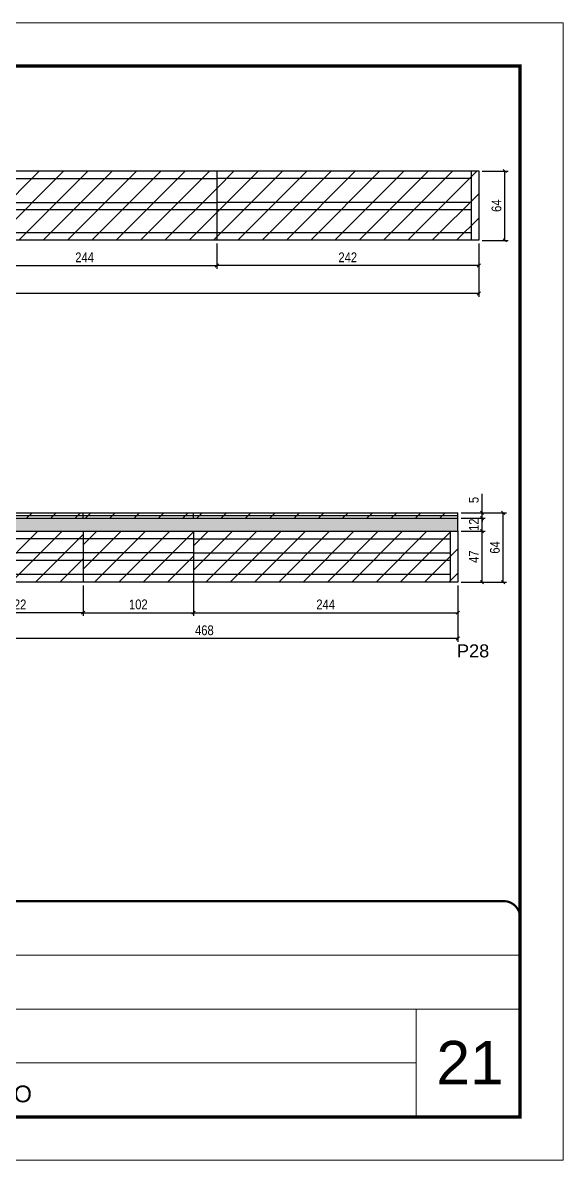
# Model space of a CAD drawing. Extents: x -10448 to -1189, y -11772 to 17235.
# Drawn here: x -9462 to -8963, y 10051 to 11101 of the extents above; entities that cross this region are included whole.
import ezdxf

# ---------------------------------------------------------------- set-up
doc = ezdxf.new("R2010")
doc.units = 0
doc.linetypes.add('CONTINUO', pattern=[0])
doc.linetypes.add('DASHED', pattern=[0.75, 0.5, -0.25])
for name, color, linetype in [('5', 5, 'Continuous'), ('COTA', 241, 'Continuous'), ('Painéis', 200, 'Continuous'), ('Reaproveitamento', 251, 'Continuous'), ('SARR_2.2x7', 40, 'Continuous'), ('SARR_EDITAR', 141, 'Continuous')]:
    doc.layers.add(name, color=color, linetype=linetype)
for name, color, linetype, lineweight in [('CARIMBO', 255, 'Continuous', 9), ('Folhas', 255, 'Continuous', 9), ('SARRAFO DE PRESSAO', 251, 'DASHED', 9)]:
    doc.layers.add(name, color=color, linetype=linetype, lineweight=lineweight)
doc.styles.add('ARIAL', font='arial.ttf')
doc.styles.add('COTA TECNICA-50', font='techl___.ttf', dxfattribs={"height": 9})
doc.styles.get("Standard").update_dxf_attribs({"font": 'arial.ttf'})
doc.dimstyles.new('COTA PAINEL-50', dxfattribs={"dimtxt": 9, "dimasz": 3, "dimexe": 3, "dimexo": 3, "dimgap": 3, "dimtad": 1, "dimdec": 1, "dimzin": 12, "dimdsep": 46, "dimtxsty": 'COTA TECNICA-50', "dimblk1": 'OBLIQUE', "dimblk2": 'OBLIQUE', "dimsah": 1, "dimcen": 0.9, "dimclrd": 4, "dimclre": 4, "dimclrt": 240, "dimadec": 1, "dimazin": 3, "dimtfac": 1, "dimtdec": 1, "dimtmove": 0, "dimatfit": 3, "dimfxl": 1, "dimtolj": 1, "dimtzin": 12, "dimarcsym": 0})
pattern_1 = [(45, (-141054.283, -11504.527), (-11.2253202, 11.2253202), [])]
pattern_2 = [(45, (-141054.283, -11555.236), (-11.2253202, 11.2253202), [])]

# ---------------------------------------------------------------- blocks, each defined once
blk = doc.blocks.new('9999999999')
at = {"color": 30, "linetype": 'CONTINUO'}
for p, q in [((98564.6, 34379.6), (99584, 34379.6)), ((98564.6, 34329.8), (99488, 34329.8)), ((99584, 34329.8), (99488, 34329.8)), ((99488, 34329.8), (99488, 34230.2)), ((98564.6, 34280), (99488, 34280))]:
    blk.add_line(p, q, dxfattribs=at)
at = {"color": 30, "linetype": 'CONTINUO', "const_width": 2}
blk.add_lwpolyline([(99584, 34230.2), (99584, 34414.4, 0.414214), (99569, 34429.4), (98229, 34429.4, 0.414214), (98214, 34414.4), (98214, 34245.2, 0.414214), (98229, 34230.2), (99584, 34230.2)], format="xyb", dxfattribs=at)
at = {"layer": 'Folhas'}
blk.add_lwpolyline([(98139, 34190.2), (99624, 34190.2), (99624, 35240.2), (98139, 35240.2)], close=True, dxfattribs=at)
at = {"layer": 'Folhas', "color": 30, "const_width": 3}
blk.add_lwpolyline([(98214, 34230.2), (99584, 34230.2), (99584, 35200.2), (98214, 35200.2)], close=True, dxfattribs=at)
at = {"color": 7, "linetype": 'Continuous', "ltscale": 5, "style": 'ARIAL'}
blk.add_text('LATERAL DE VIGA - ADITIVO', height=15.483, dxfattribs=at).set_placement((98837.7, 34243.7))
blk = doc.blocks.new('_Oblique')
at = {"color": 0, "linetype": 'ByBlock', "lineweight": -2}
blk.add_line((-0.5, -0.5), (0.5, 0.5), dxfattribs=at)
blk = doc.blocks.new('*D516')
at = {"layer": 'COTA', "color": 4, "linetype": 'ByBlock', "lineweight": -2, "transparency": 16777216}
for p, q in [((-9528.7, 10582), (-9528.7, 10553.8)), ((-9406.7, 10582), (-9406.7, 10553.8)), ((-9406.7, 10556.8), (-9528.7, 10556.8))]:
    blk.add_line(p, q, dxfattribs=at)
at = {"layer": 'Defpoints', "color": 0, "linetype": 'ByBlock', "transparency": 16777216}
for p in [(-9528.7, 10585), (-9406.7, 10585), (-9528.7, 10556.8)]:
    blk.add_point(p, dxfattribs=at)
at = {"layer": 'COTA', "color": 4, "linetype": 'ByBlock', "lineweight": -2, "transparency": 16777216, "xscale": 3, "yscale": 3, "zscale": 3, "rotation": 180}
blk.add_blockref('_Oblique', (-9528.7, 10556.8), dxfattribs=at)
at = {"layer": 'COTA', "color": 4, "linetype": 'ByBlock', "lineweight": -2, "transparency": 16777216, "xscale": 3, "yscale": 3, "zscale": 3}
blk.add_blockref('_Oblique', (-9406.7, 10556.8), dxfattribs=at)
at = {"layer": 'COTA', "color": 240, "linetype": 'ByBlock', "transparency": 16777216, "insert": (-9467.7, 10564.4), "char_height": 9, "attachment_point": 5, "style": 'COTA TECNICA-50'}
blk.add_mtext('\\A1;122', dxfattribs=at)
blk = doc.blocks.new('*D517')
at = {"layer": 'COTA', "color": 4, "linetype": 'ByBlock', "lineweight": -2, "transparency": 16777216}
for p, q in [((-9304.7, 10582), (-9304.7, 10553.8)), ((-9060.7, 10582), (-9060.7, 10553.8)), ((-9304.7, 10556.8), (-9060.7, 10556.8))]:
    blk.add_line(p, q, dxfattribs=at)
at = {"layer": 'Defpoints', "color": 0, "linetype": 'ByBlock', "transparency": 16777216}
for p in [(-9304.7, 10585), (-9060.7, 10585), (-9060.7, 10556.8)]:
    blk.add_point(p, dxfattribs=at)
at = {"layer": 'COTA', "color": 4, "linetype": 'ByBlock', "lineweight": -2, "transparency": 16777216, "xscale": 3, "yscale": 3, "zscale": 3, "rotation": 180}
blk.add_blockref('_Oblique', (-9304.7, 10556.8), dxfattribs=at)
at = {"layer": 'COTA', "color": 4, "linetype": 'ByBlock', "lineweight": -2, "transparency": 16777216, "xscale": 3, "yscale": 3, "zscale": 3}
blk.add_blockref('_Oblique', (-9060.7, 10556.8), dxfattribs=at)
at = {"layer": 'COTA', "color": 240, "linetype": 'ByBlock', "transparency": 16777216, "insert": (-9182.7, 10564.4), "char_height": 9, "attachment_point": 5, "style": 'COTA TECNICA-50'}
blk.add_mtext('\\A1;244', dxfattribs=at)
blk = doc.blocks.new('*D536')
at = {"layer": 'COTA', "color": 4, "linetype": 'ByBlock', "lineweight": -2, "transparency": 16777216}
for p, q in [((-9528.7, 10582), (-9528.7, 10529.9)), ((-9060.7, 10582), (-9060.7, 10529.9)), ((-9060.7, 10532.9), (-9528.7, 10532.9))]:
    blk.add_line(p, q, dxfattribs=at)
at = {"layer": 'Defpoints', "color": 0, "linetype": 'ByBlock', "transparency": 16777216}
for p in [(-9528.7, 10585), (-9060.7, 10585), (-9528.7, 10532.9)]:
    blk.add_point(p, dxfattribs=at)
at = {"layer": 'COTA', "color": 4, "linetype": 'ByBlock', "lineweight": -2, "transparency": 16777216, "xscale": 3, "yscale": 3, "zscale": 3, "rotation": 180}
blk.add_blockref('_Oblique', (-9528.7, 10532.9), dxfattribs=at)
at = {"layer": 'COTA', "color": 4, "linetype": 'ByBlock', "lineweight": -2, "transparency": 16777216, "xscale": 3, "yscale": 3, "zscale": 3}
blk.add_blockref('_Oblique', (-9060.7, 10532.9), dxfattribs=at)
at = {"layer": 'COTA', "color": 240, "linetype": 'ByBlock', "transparency": 16777216, "insert": (-9294.7, 10540.5), "char_height": 9, "attachment_point": 5, "style": 'COTA TECNICA-50'}
blk.add_mtext('\\A1;468', dxfattribs=at)
blk = doc.blocks.new('*D521')
at = {"layer": 'COTA', "color": 4, "linetype": 'ByBlock', "lineweight": -2, "transparency": 16777216}
for p, q in [((-9283.3, 10897.5), (-9283.3, 10874.3)), ((-9041.3, 10897.5), (-9041.3, 10874.3)), ((-9041.3, 10877.3), (-9283.3, 10877.3))]:
    blk.add_line(p, q, dxfattribs=at)
at = {"layer": 'Defpoints', "color": 0, "linetype": 'ByBlock', "transparency": 16777216}
for p in [(-9283.3, 10900.5), (-9041.3, 10900.5), (-9283.3, 10877.3)]:
    blk.add_point(p, dxfattribs=at)
at = {"layer": 'COTA', "color": 4, "linetype": 'ByBlock', "lineweight": -2, "transparency": 16777216, "xscale": 3, "yscale": 3, "zscale": 3, "rotation": 180}
blk.add_blockref('_Oblique', (-9283.3, 10877.3), dxfattribs=at)
at = {"layer": 'COTA', "color": 4, "linetype": 'ByBlock', "lineweight": -2, "transparency": 16777216, "xscale": 3, "yscale": 3, "zscale": 3}
blk.add_blockref('_Oblique', (-9041.3, 10877.3), dxfattribs=at)
at = {"layer": 'COTA', "color": 240, "linetype": 'ByBlock', "transparency": 16777216, "insert": (-9162.3, 10884.8), "char_height": 9, "attachment_point": 5, "style": 'COTA TECNICA-50'}
blk.add_mtext('\\A1;242', dxfattribs=at)
blk = doc.blocks.new('*D511')
at = {"layer": 'COTA', "color": 4, "linetype": 'ByBlock', "lineweight": -2, "transparency": 16777216}
for p, q in [((-9527.3, 10897.5), (-9527.3, 10874.3)), ((-9283.3, 10897.5), (-9283.3, 10874.3)), ((-9527.3, 10877.3), (-9283.3, 10877.3))]:
    blk.add_line(p, q, dxfattribs=at)
at = {"layer": 'Defpoints', "color": 0, "linetype": 'ByBlock', "transparency": 16777216}
for p in [(-9527.3, 10900.5), (-9283.3, 10900.5), (-9283.3, 10877.3)]:
    blk.add_point(p, dxfattribs=at)
at = {"layer": 'COTA', "color": 4, "linetype": 'ByBlock', "lineweight": -2, "transparency": 16777216, "xscale": 3, "yscale": 3, "zscale": 3, "rotation": 180}
blk.add_blockref('_Oblique', (-9527.3, 10877.3), dxfattribs=at)
at = {"layer": 'COTA', "color": 4, "linetype": 'ByBlock', "lineweight": -2, "transparency": 16777216, "xscale": 3, "yscale": 3, "zscale": 3}
blk.add_blockref('_Oblique', (-9283.3, 10877.3), dxfattribs=at)
at = {"layer": 'COTA', "color": 240, "linetype": 'ByBlock', "transparency": 16777216, "insert": (-9405.3, 10884.8), "char_height": 9, "attachment_point": 5, "style": 'COTA TECNICA-50'}
blk.add_mtext('\\A1;244', dxfattribs=at)
blk = doc.blocks.new('*D532')
at = {"layer": 'COTA', "color": 4, "linetype": 'ByBlock', "lineweight": -2, "transparency": 16777216}
for p, q in [((-10015.3, 10897.5), (-10015.3, 10848.4)), ((-9041.3, 10897.5), (-9041.3, 10848.4)), ((-9041.3, 10851.4), (-10015.3, 10851.4))]:
    blk.add_line(p, q, dxfattribs=at)
at = {"layer": 'Defpoints', "color": 0, "linetype": 'ByBlock', "transparency": 16777216}
for p in [(-10015.3, 10900.5), (-9041.3, 10900.5), (-10015.3, 10851.4)]:
    blk.add_point(p, dxfattribs=at)
at = {"layer": 'COTA', "color": 4, "linetype": 'ByBlock', "lineweight": -2, "transparency": 16777216, "xscale": 3, "yscale": 3, "zscale": 3, "rotation": 180}
blk.add_blockref('_Oblique', (-10015.3, 10851.4), dxfattribs=at)
at = {"layer": 'COTA', "color": 4, "linetype": 'ByBlock', "lineweight": -2, "transparency": 16777216, "xscale": 3, "yscale": 3, "zscale": 3}
blk.add_blockref('_Oblique', (-9041.3, 10851.4), dxfattribs=at)
at = {"layer": 'COTA', "color": 240, "linetype": 'ByBlock', "transparency": 16777216, "insert": (-9528.3, 10859), "char_height": 9, "attachment_point": 5, "style": 'COTA TECNICA-50'}
blk.add_mtext('\\A1;974', dxfattribs=at)
blk = doc.blocks.new('*D533')
at = {"layer": 'COTA', "color": 4, "linetype": 'ByBlock', "lineweight": -2, "transparency": 16777216}
for p, q in [((-9038.3, 10964.5), (-9014.3, 10964.5)), ((-9017.3, 10900.5), (-9017.3, 10964.5)), ((-9038.3, 10900.5), (-9014.3, 10900.5))]:
    blk.add_line(p, q, dxfattribs=at)
at = {"layer": 'Defpoints', "color": 0, "linetype": 'ByBlock', "transparency": 16777216}
for p in [(-9041.3, 10964.5), (-9017.3, 10964.5), (-9041.3, 10900.5)]:
    blk.add_point(p, dxfattribs=at)
at = {"layer": 'COTA', "color": 4, "linetype": 'ByBlock', "lineweight": -2, "transparency": 16777216, "xscale": 3, "yscale": 3, "zscale": 3}
for p, rotation in [((-9017.3, 10964.5), 90), ((-9017.3, 10900.5), 270)]:
    blk.add_blockref('_Oblique', p, dxfattribs=dict(at, rotation=rotation))
at = {"layer": 'COTA', "color": 240, "linetype": 'ByBlock', "transparency": 16777216, "insert": (-9024.9, 10932.5), "char_height": 9, "attachment_point": 5, "rotation": 90, "style": 'COTA TECNICA-50'}
blk.add_mtext('\\A1;64', dxfattribs=at)
blk = doc.blocks.new('*D522')
at = {"layer": 'COTA', "color": 4, "linetype": 'ByBlock', "lineweight": -2, "transparency": 16777216}
for p, q in [((-9057.7, 10632), (-9035.3, 10632)), ((-9038.3, 10585), (-9038.3, 10632)), ((-9057.7, 10585), (-9035.3, 10585))]:
    blk.add_line(p, q, dxfattribs=at)
at = {"layer": 'Defpoints', "color": 0, "linetype": 'ByBlock', "transparency": 16777216}
for p in [(-9060.7, 10632), (-9038.3, 10632), (-9060.7, 10585)]:
    blk.add_point(p, dxfattribs=at)
at = {"layer": 'COTA', "color": 4, "linetype": 'ByBlock', "lineweight": -2, "transparency": 16777216, "xscale": 3, "yscale": 3, "zscale": 3}
for p, rotation in [((-9038.3, 10632), 90), ((-9038.3, 10585), 270)]:
    blk.add_blockref('_Oblique', p, dxfattribs=dict(at, rotation=rotation))
at = {"layer": 'COTA', "color": 240, "linetype": 'ByBlock', "transparency": 16777216, "insert": (-9045.8, 10608.5), "char_height": 9, "attachment_point": 5, "rotation": 90, "style": 'COTA TECNICA-50'}
blk.add_mtext('\\A1;47', dxfattribs=at)
blk = doc.blocks.new('*D523')
at = {"layer": 'COTA', "color": 4, "linetype": 'ByBlock', "lineweight": -2, "transparency": 16777216}
for p, q in [((-9057.7, 10644), (-9035.3, 10644)), ((-9038.3, 10632), (-9038.3, 10644)), ((-9057.7, 10632), (-9035.3, 10632))]:
    blk.add_line(p, q, dxfattribs=at)
at = {"layer": 'Defpoints', "color": 0, "linetype": 'ByBlock', "transparency": 16777216}
for p in [(-9060.7, 10644), (-9038.3, 10644), (-9060.7, 10632)]:
    blk.add_point(p, dxfattribs=at)
at = {"layer": 'COTA', "color": 4, "linetype": 'ByBlock', "lineweight": -2, "transparency": 16777216, "xscale": 3, "yscale": 3, "zscale": 3}
for p, rotation in [((-9038.3, 10644), 90), ((-9038.3, 10632), 270)]:
    blk.add_blockref('_Oblique', p, dxfattribs=dict(at, rotation=rotation))
at = {"layer": 'COTA', "color": 240, "linetype": 'ByBlock', "transparency": 16777216, "insert": (-9045.8, 10638), "char_height": 9, "attachment_point": 5, "rotation": 90, "style": 'COTA TECNICA-50'}
blk.add_mtext('\\A1;12', dxfattribs=at)
blk = doc.blocks.new('*D524')
at = {"layer": 'COTA', "color": 4, "linetype": 'ByBlock', "lineweight": -2, "transparency": 16777216}
for p, q in [((-9038.3, 10649), (-9038.3, 10666.5)), ((-9057.7, 10649), (-9035.3, 10649)), ((-9038.3, 10644), (-9038.3, 10649)), ((-9057.7, 10644), (-9035.3, 10644)), ((-9038.3, 10644), (-9038.3, 10641))]:
    blk.add_line(p, q, dxfattribs=at)
at = {"layer": 'Defpoints', "color": 0, "linetype": 'ByBlock', "transparency": 16777216}
for p in [(-9060.7, 10649), (-9038.3, 10649), (-9060.7, 10644)]:
    blk.add_point(p, dxfattribs=at)
at = {"layer": 'COTA', "color": 4, "linetype": 'ByBlock', "lineweight": -2, "transparency": 16777216, "xscale": 3, "yscale": 3, "zscale": 3}
for p, rotation in [((-9038.3, 10649), 270), ((-9038.3, 10644), 90)]:
    blk.add_blockref('_Oblique', p, dxfattribs=dict(at, rotation=rotation))
at = {"layer": 'COTA', "color": 240, "linetype": 'ByBlock', "transparency": 16777216, "insert": (-9045.9, 10660.8), "char_height": 9, "attachment_point": 5, "rotation": 90, "style": 'COTA TECNICA-50'}
blk.add_mtext('\\A1;5', dxfattribs=at)
blk = doc.blocks.new('*D507')
at = {"layer": 'COTA', "color": 4, "linetype": 'ByBlock', "lineweight": -2, "transparency": 16777216}
for p, q in [((-9057.7, 10649), (-9015.8, 10649)), ((-9018.8, 10585), (-9018.8, 10649)), ((-9057.7, 10585), (-9015.8, 10585))]:
    blk.add_line(p, q, dxfattribs=at)
at = {"layer": 'Defpoints', "color": 0, "linetype": 'ByBlock', "transparency": 16777216}
for p in [(-9060.7, 10649), (-9018.8, 10649), (-9060.7, 10585)]:
    blk.add_point(p, dxfattribs=at)
at = {"layer": 'COTA', "color": 4, "linetype": 'ByBlock', "lineweight": -2, "transparency": 16777216, "xscale": 3, "yscale": 3, "zscale": 3}
for p, rotation in [((-9018.8, 10649), 90), ((-9018.8, 10585), 270)]:
    blk.add_blockref('_Oblique', p, dxfattribs=dict(at, rotation=rotation))
at = {"layer": 'COTA', "color": 240, "linetype": 'ByBlock', "transparency": 16777216, "insert": (-9026.4, 10617), "char_height": 9, "attachment_point": 5, "rotation": 90, "style": 'COTA TECNICA-50'}
blk.add_mtext('\\A1;64', dxfattribs=at)
blk = doc.blocks.new('*D525')
at = {"layer": 'COTA', "color": 4, "linetype": 'ByBlock', "lineweight": -2, "transparency": 16777216}
for p, q in [((-9304.7, 10589), (-9304.7, 10553.8)), ((-9406.7, 10582), (-9406.7, 10553.8)), ((-9406.7, 10556.8), (-9304.7, 10556.8))]:
    blk.add_line(p, q, dxfattribs=at)
at = {"layer": 'Defpoints', "color": 0, "linetype": 'ByBlock', "transparency": 16777216}
for p in [(-9406.7, 10585), (-9304.7, 10592), (-9304.7, 10556.8)]:
    blk.add_point(p, dxfattribs=at)
at = {"layer": 'COTA', "color": 4, "linetype": 'ByBlock', "lineweight": -2, "transparency": 16777216, "xscale": 3, "yscale": 3, "zscale": 3, "rotation": 180}
blk.add_blockref('_Oblique', (-9406.7, 10556.8), dxfattribs=at)
at = {"layer": 'COTA', "color": 4, "linetype": 'ByBlock', "lineweight": -2, "transparency": 16777216, "xscale": 3, "yscale": 3, "zscale": 3}
blk.add_blockref('_Oblique', (-9304.7, 10556.8), dxfattribs=at)
at = {"layer": 'COTA', "color": 240, "linetype": 'ByBlock', "transparency": 16777216, "insert": (-9355.7, 10564.4), "char_height": 9, "attachment_point": 5, "style": 'COTA TECNICA-50'}
blk.add_mtext('\\A1;102', dxfattribs=at)

msp = doc.modelspace()

# ---------------------------------------------------------------- hatches: boundary and pattern name
at = {"layer": 'COTA', "linetype": 'ByBlock'}
h = msp.add_hatch(dxfattribs=at)
h.set_pattern_fill('AR-CONC', color=256, scale=0.03)
h.set_pattern_definition([(50, (-142652.7827, -18395.9775), (5.46554007, -0.47817257), [0.5715, -6.2865]), (355, (-142652.7827, -18395.9775), (-1.05730264, 5.73170536), [0.4572, -5.02921753]), (100.4514447, (-142652.327, -18396.0174), (4.40823741, 5.25353256), [0.48570026, -5.34270734]), (46.1842, (-142652.783, -18394.4535), (8.13237123, -1.26126984), [0.85725, -9.42975]), (96.6355576, (-142652.105, -18394.559), (7.122124, 7.42278374), [0.7285507, -8.01406824]), (351.184151, (-142652.783, -18394.4535), (7.122124, 7.42278374), [0.685799, -7.54379196]), (21, (-142652.0207, -18394.8345), (4.54843174, -3.06795595), [0.5715, -6.2865]), (326, (-142652.0207, -18394.8345), (1.85406085, 5.52563898), [0.4572, -5.0292]), (71.451445, (-142651.6417, -18395.09), (6.40249258, 2.45768307), [0.48570026, -5.34269813]), (37.5, (-142652.7827, -18395.9775), (0.092658098, 2.536651166), [0, -4.96824, 0, -5.1054, 0, -5.04825]), (7.5, (-142652.7827, -18395.9775), (2.004589875, 3.005417245), [0, -2.91084, 0, -4.85394, 0, -1.92405]), (327.5, (-142654.482, -18395.9775), (4.067717855, -0.17186232), [0, -1.905, 0, -5.9436, 0, -7.8867]), (317.5, (-142655.244, -18395.9775), (4.44387544, 0.76279473), [0, -2.4765, 0, -3.94716, 0, -5.6007])])
h.paths.add_polyline_path([(-9528.69, 10632.02), (-9060.69, 10632.02), (-9060.69, 10644.02), (-9528.69, 10644.02), (-9528.69, 10649.02), (-9547.28, 10649.02), (-9547.28, 10644.02), (-10015.28, 10644.02), (-10015.28, 10632.02), (-9547.28, 10632.02), (-9547.28, 10585.02), (-9528.69, 10585.02)])
at = {"layer": 'Reaproveitamento', "linetype": 'ByBlock'}
h = msp.add_hatch(dxfattribs=at)
h.set_pattern_fill('ANSI31', color=256, scale=5)
h.set_pattern_definition(pattern_2)
h.paths.add_polyline_path([(-9283.28, 10900.54), (-9283.28, 10964.54), (-9527.28, 10964.54), (-9527.28, 10900.54)])
h = msp.add_hatch(dxfattribs=at)
h.set_pattern_fill('ANSI31', color=256, scale=5)
h.set_pattern_definition(pattern_2)
h.paths.add_polyline_path([(-9283.28, 10964.54), (-9283.28, 10900.54), (-9041.28, 10900.54), (-9041.28, 10964.54)])
h = msp.add_hatch(dxfattribs=at)
h.set_pattern_fill('ANSI31', color=256, scale=5)
h.set_pattern_definition(pattern_1)
h.paths.add_polyline_path([(-9528.69, 10649.02), (-9528.69, 10644.02), (-9406.69, 10644.02), (-9406.69, 10649.02)])
at = {"layer": 'Reaproveitamento'}
h = msp.add_hatch(dxfattribs=at)
h.set_pattern_fill('ANSI31', color=256, scale=5)
h.paths.add_polyline_path([(-9304.69, 10644.02), (-9304.69, 10649.02), (-9406.69, 10649.02), (-9406.69, 10644.02)])
at = {"layer": 'Reaproveitamento', "linetype": 'ByBlock'}
h = msp.add_hatch(dxfattribs=at)
h.set_pattern_fill('ANSI31', color=256, scale=5)
h.set_pattern_definition(pattern_1)
h.paths.add_polyline_path([(-9304.69, 10649.02), (-9304.69, 10644.02), (-9060.69, 10644.02), (-9060.69, 10649.02)])
h = msp.add_hatch(dxfattribs=at)
h.set_pattern_fill('ANSI31', color=256, scale=5)
h.set_pattern_definition(pattern_1)
h.paths.add_polyline_path([(-9406.69, 10585.02), (-9406.69, 10632.02), (-9528.69, 10632.02), (-9528.69, 10585.02)])
at = {"layer": 'Reaproveitamento'}
h = msp.add_hatch(dxfattribs=at)
h.set_pattern_fill('ANSI31', color=256, scale=5)
h.paths.add_polyline_path([(-9304.69, 10585.02), (-9304.69, 10632.02), (-9406.69, 10632.02), (-9406.69, 10585.02)])
at = {"layer": 'Reaproveitamento', "linetype": 'ByBlock'}
h = msp.add_hatch(dxfattribs=at)
h.set_pattern_fill('ANSI31', color=256, scale=5)
h.set_pattern_definition(pattern_1)
h.paths.add_polyline_path([(-9060.69, 10585.02), (-9060.69, 10632.02), (-9304.69, 10632.02), (-9304.69, 10585.02)])

# ---------------------------------------------------------------- linework, layer by layer
at = {"layer": 'COTA', "linetype": 'ByBlock'}
msp.add_line((-9060.69, 10632.02), (-9060.69, 10644.02), dxfattribs=at)
at = {"layer": 'Painéis', "linetype": 'Continuous'}
for p, q in [((-9527.28, 10964.54), (-9041.28, 10964.54)), ((-9283.28, 10964.54), (-9283.28, 10900.54)), ((-9041.28, 10964.54), (-9041.28, 10900.54)), ((-9041.28, 10900.54), (-9527.28, 10900.54)), ((-9406.69, 10644.02), (-9406.69, 10649.02)), ((-9304.69, 10644.02), (-9304.69, 10649.02)), ((-9060.69, 10644.02), (-9060.69, 10649.02)), ((-9406.69, 10632.02), (-9406.69, 10585.02)), ((-9304.69, 10632.02), (-9304.69, 10585.02)), ((-9060.69, 10632.02), (-9060.69, 10585.02))]:
    msp.add_line(p, q, dxfattribs=at)
for points in [[(-9528.69, 10649.02), (-9060.69, 10649.02)], [(-9528.69, 10644.02), (-9060.69, 10644.02)], [(-9528.69, 10632.02), (-9060.69, 10632.02)], [(-9060.69, 10585.02), (-9528.69, 10585.02)]]:
    msp.add_lwpolyline(points, dxfattribs=at)
at = {"layer": 'SARR_2.2x7', "linetype": 'Continuous'}
for p, q in [((-9048.28, 10964.54), (-9048.28, 10900.54)), ((-9048.28, 10957.54), (-9283.28, 10957.54)), ((-9048.28, 10935.54), (-9283.28, 10935.54)), ((-9048.28, 10928.54), (-9283.28, 10928.54)), ((-9048.28, 10907.54), (-9283.28, 10907.54)), ((-9067.69, 10632.02), (-9067.69, 10585.02)), ((-9406.69, 10625.02), (-9521.69, 10625.02)), ((-9304.69, 10625.02), (-9406.69, 10625.02)), ((-9406.69, 10612.02), (-9521.69, 10612.02)), ((-9406.69, 10605.02), (-9521.69, 10605.02)), ((-9304.69, 10612.02), (-9406.69, 10612.02)), ((-9304.69, 10605.02), (-9406.69, 10605.02)), ((-9406.69, 10592.02), (-9521.69, 10592.02)), ((-9304.69, 10592.02), (-9406.69, 10592.02))]:
    msp.add_line(p, q, dxfattribs=at)
for points in [[(-9527.28, 10957.54), (-9283.28, 10957.54)], [(-9527.28, 10935.54), (-9283.28, 10935.54)], [(-9283.28, 10928.54), (-9527.28, 10928.54)], [(-9283.28, 10907.54), (-9527.28, 10907.54)], [(-9304.69, 10625.02), (-9067.69, 10625.02)], [(-9304.69, 10612.02), (-9067.69, 10612.02)], [(-9067.69, 10605.02), (-9304.69, 10605.02)], [(-9067.69, 10592.02), (-9304.69, 10592.02)]]:
    msp.add_lwpolyline(points, dxfattribs=at)
at = {"layer": 'SARR_EDITAR', "linetype": 'Continuous'}
for points in [[(-9528.69, 10646.52), (-9406.69, 10646.52)], [(-9406.69, 10646.52), (-9060.69, 10646.52)]]:
    msp.add_lwpolyline(points, dxfattribs=at)

# ---------------------------------------------------------------- block references
at = {"layer": 'SARRAFO DE PRESSAO', "color": 6, "linetype": 'ByBlock'}
msp.add_blockref('9999999999', (-108587.26, -24138.85), dxfattribs=at)

# ---------------------------------------------------------------- texts
at = {"layer": '5', "linetype": 'Continuous'}
msp.add_text('P28', height=12, rotation=359.99996, dxfattribs=at).set_placement((-9061.44, 10515.55))
at = {"layer": 'CARIMBO', "style": 'ARIAL'}
msp.add_text('21', height=40, dxfattribs=at).set_placement((-9080.42, 10121.5))

# ---------------------------------------------------------------- dimensions: what is measured, and where the dimension line sits
at = {"layer": 'COTA', "linetype": 'ByBlock'}
for base, p1, p2, angle, picture, middle in [((-9017.28, 10964.54), (-9041.28, 10900.54), (-9041.28, 10964.54), 90, '*D533', (-9024.87, 10932.54)), ((-10015.28, 10851.37), (-9041.28, 10900.54), (-10015.28, 10900.54), 180, '*D532', (-9528.28, 10858.96)), ((-9038.28, 10649.02), (-9060.69, 10644.02), (-9060.69, 10649.02), 90, '*D524', (-9045.88, 10660.77)), ((-9018.78, 10649.02), (-9060.69, 10585.02), (-9060.69, 10649.02), 90, '*D507', (-9026.37, 10617.02)), ((-9038.28, 10632.02), (-9060.69, 10585.02), (-9060.69, 10632.02), 90, '*D522', (-9045.85, 10608.52))]:
    dim = msp.add_linear_dim(base=base, p1=p1, p2=p2, angle=angle, dimstyle='COTA PAINEL-50', dxfattribs=at)
    dim.commit()
    dim.dimension.update_dxf_attribs({"geometry": picture, "text_midpoint": middle})
for base, p1, p2, picture, middle in [((-9283.28, 10877.27), (-9527.28, 10900.54), (-9283.28, 10900.54), '*D511', (-9405.28, 10877.27)), ((-9060.69, 10556.85), (-9304.69, 10585.02), (-9060.69, 10585.02), '*D517', (-9182.69, 10556.85))]:
    dim = msp.add_linear_dim(base=base, p1=p1, p2=p2, angle=180, dimstyle='COTA PAINEL-50', override={"dimarcsym": 1}, dxfattribs=at)
    dim.commit()
    dim.dimension.update_dxf_attribs({"geometry": picture, "text_midpoint": middle, "dimtype": 160})
for base, p1, p2, picture, middle in [((-9283.28, 10877.27), (-9041.28, 10900.54), (-9283.28, 10900.54), '*D521', (-9162.28, 10884.84)), ((-9528.69, 10556.85), (-9406.69, 10585.02), (-9528.69, 10585.02), '*D516', (-9467.69, 10564.4)), ((-9528.69, 10532.92), (-9060.69, 10585.02), (-9528.69, 10585.02), '*D536', (-9294.69, 10540.53))]:
    dim = msp.add_linear_dim(base=base, p1=p1, p2=p2, angle=180, dimstyle='COTA PAINEL-50', override={"dimarcsym": 1}, dxfattribs=at)
    dim.commit()
    dim.dimension.update_dxf_attribs({"geometry": picture, "text_midpoint": middle})
dim = msp.add_linear_dim(base=(-9038.28, 10644.02), p1=(-9060.69, 10632.02), p2=(-9060.69, 10644.02), angle=90, dimstyle='COTA PAINEL-50', dxfattribs=at)
dim.commit()
dim.dimension.update_dxf_attribs({"geometry": '*D523', "text_midpoint": (-9038.28, 10638.02), "dimtype": 160})
dim = msp.add_linear_dim(base=(-9304.69, 10556.85), p1=(-9406.69, 10585.02), p2=(-9304.69, 10592.02), dimstyle='COTA PAINEL-50', dxfattribs=at)
dim.commit()
dim.dimension.update_dxf_attribs({"geometry": '*D525', "text_midpoint": (-9355.69, 10564.44)})

doc.saveas('drawing.dxf')
